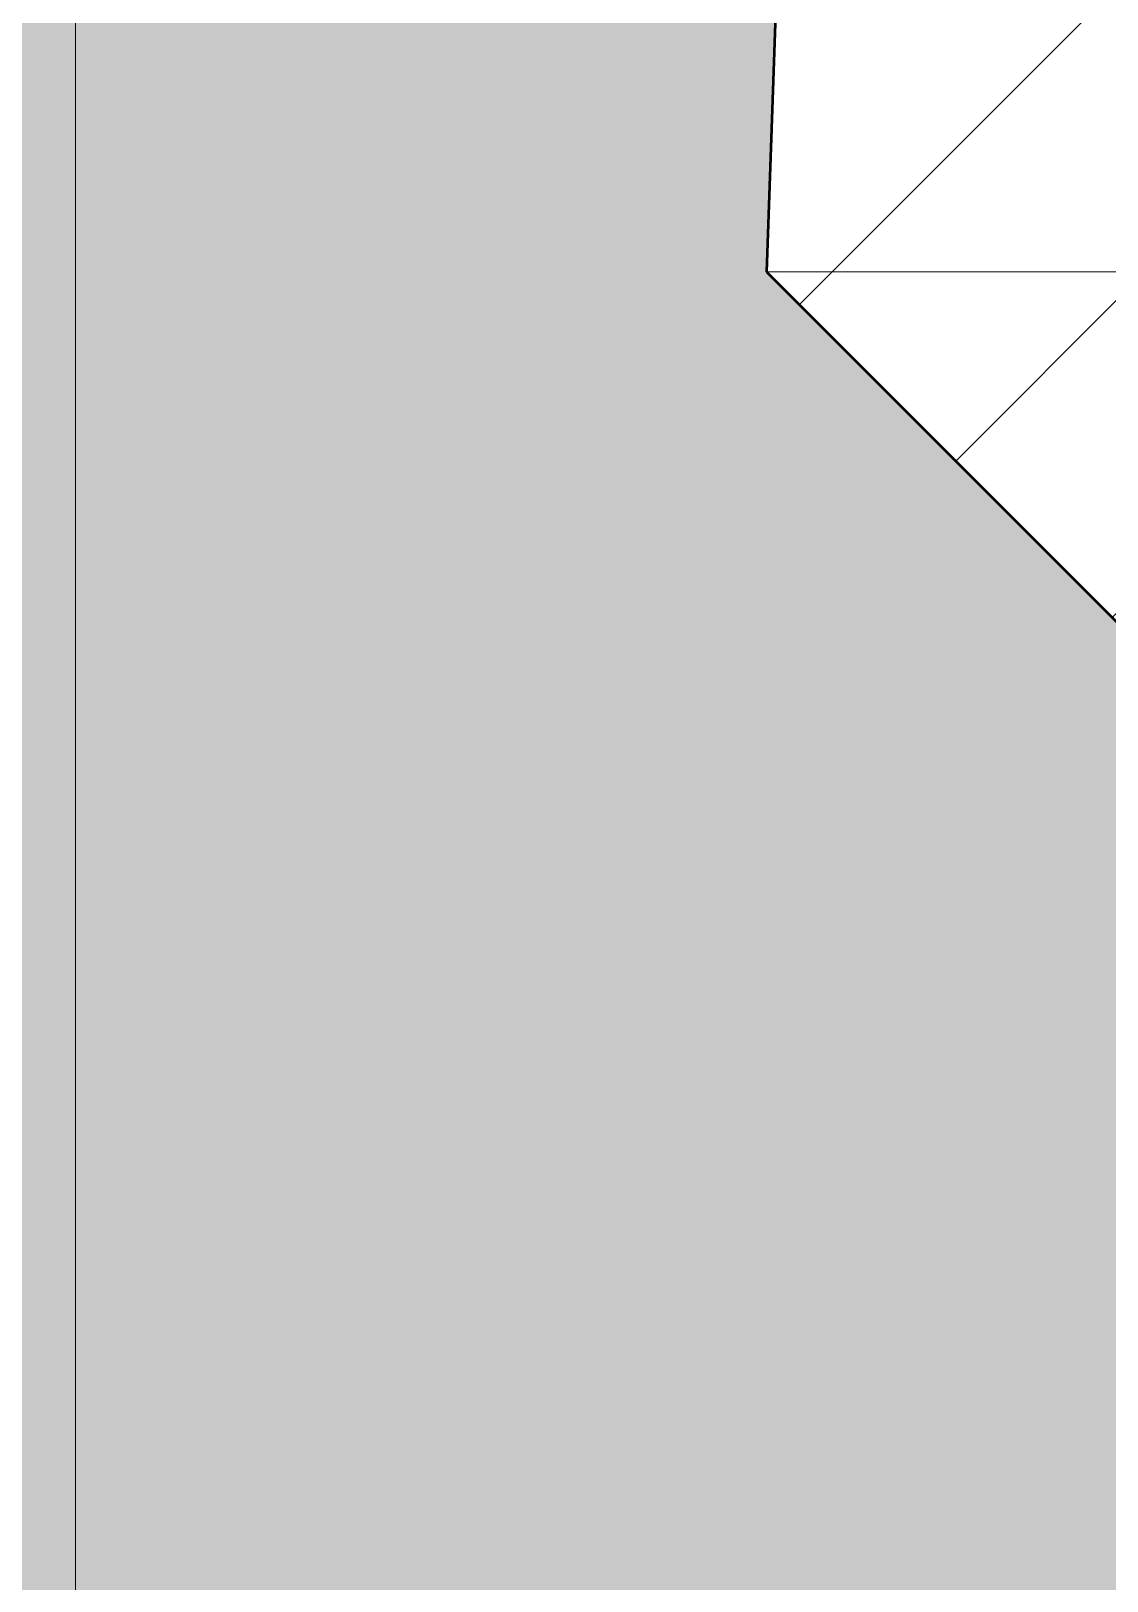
# Model space of a CAD drawing. Header units: inches. Extents: x -4226 to -935, y 9756 to 12395.
# Drawn here: x -3440.96 to -3411.77, y 11216.32 to 11258.36 of the extents above; entities that cross this region are included whole.
import ezdxf

# ---------------------------------------------------------------- set-up
doc = ezdxf.new("R2010")
doc.units = ezdxf.units.IN
doc.header["$MEASUREMENT"] = 0
for name, color, linetype, lineweight in [('A-DETL-GENF-1', 57, 'Continuous', 9), ('A-DETL-MEDM', 33, 'Continuous', 20), ('A-DETL-WIDE', 214, 'Continuous', 50), ('A-FLOR-3', 8, 'Continuous', 5), ('G-ANNO-SYMB', 111, 'Continuous', 9)]:
    doc.layers.add(name, color=color, linetype=linetype, lineweight=lineweight)

msp = doc.modelspace()

# ---------------------------------------------------------------- hatches: boundary and pattern name
at = {"layer": 'A-DETL-GENF-1'}
h = msp.add_hatch(dxfattribs=at)
h.set_pattern_fill('FP_43', color=256, style=0, pattern_type=2)
h.set_pattern_definition([(45, (0, 0), (-4.2426407, 4.2426407), [])])
h.paths.add_polyline_path([(-3400.424, 10342.7), (-3407.674, 10452.039), (-3407.708, 10351.339), (-3499.174, 10351.339), (-3407.433, 10343.313)], flags=0)
h.paths.add_polyline_path([(-3535.695, 10351.339), (-3503.14, 10351.339), (-3503.14, 10351.497), (-3851.115, 10365.339), (-3851.115, 10351.339), (-3602.402, 10351.339)], flags=0)
h.paths.add_polyline_path([(-3407.674, 10465.239), (-3407.674, 10841.78), (-3411.033, 10841.78), (-3411.033, 10856.923), (-3421.003, 10846.952), (-3407.841, 10470.039)], flags=0)
h.paths.add_polyline_path([(-3411.033, 11241.856), (-3411.033, 11256.998), (-3407.674, 11256.998), (-3407.674, 11633.539), (-3421.003, 11251.827), (-3414.183, 11245.006)], flags=0)
h.paths.add_polyline_path([(-3479.824, 11422.489), (-3439.238, 11490.989), (-3479.824, 11559.489), (-3479.824, 11423.439)], flags=0)
h.paths.add_polyline_path([(-3407.674, 11646.739), (-3400.424, 11756.079), (-3499.174, 11747.439), (-3407.674, 11747.439), (-3407.674, 11649.173)], flags=0)
h.paths.add_polyline_path([(-3851.115, 11733.439), (-3503.14, 11747.282), (-3503.14, 11747.439), (-3851.115, 11747.439), (-3851.115, 11737.892)], flags=0)
at = {"layer": 'A-FLOR-3'}
h = msp.add_hatch(color=256, dxfattribs=at)
h.paths.add_polyline_path([(-3419.282, 10351.339), (-3419.282, 10379.539), (-3407.674, 10379.539), (-3407.674, 10465.239), (-3421.003, 10846.952), (-3411.033, 10856.923), (-3411.033, 11241.856), (-3421.003, 11251.827), (-3407.674, 11633.539), (-3407.674, 11646.739), (-3408.674, 11646.739), (-3408.674, 11668.051), (-3407.674, 11667.051), (-3407.674, 11719.239), (-3419.282, 11719.239), (-3419.282, 11747.439), (-3499.174, 11747.439), (-3499.174, 11687.614), (-3481.174, 11687.614), (-3481.174, 11560.564), (-3476.949, 11560.564), (-3476.949, 11554.637), (-3439.238, 11490.989), (-3476.949, 11427.342), (-3476.949, 11423.439), (-3479.261, 11423.439), (-3479.824, 11422.489), (-3479.824, 11423.439), (-3481.174, 11423.439), (-3481.174, 11024.227), (-3499.174, 11024.227), (-3499.174, 10965.439), (-3481.174, 10965.439), (-3481.174, 10710.939), (-3499.174, 10710.939), (-3499.174, 10652.152), (-3481.174, 10652.152), (-3481.174, 10410.689), (-3499.174, 10410.689), (-3499.174, 10351.339), (-3420.436, 10351.339)], flags=0)
h.paths.add_polyline_path([(-3595.699, 11432.314), (-3595.699, 11551.689), (-3742.845, 11551.689), (-3720.746, 11530.477), (-3799.519, 11432.314), (-3602.729, 11432.314)], flags=0)
h.paths.add_polyline_path([(-3611.776, 11462.596), (-3643.769, 11462.596), (-3643.769, 11494.596), (-3611.774, 11494.596), (-3611.774, 11492.346), (-3610.242, 11492.346), (-3610.242, 11464.846), (-3611.774, 11464.846), (-3611.774, 11462.596)], flags=0)
h.paths.add_polyline_path([(-3639.768, 11466.596), (-3633.264, 11466.596), (-3633.264, 11490.596), (-3639.768, 11490.596), (-3639.768, 11466.598)], flags=0)
h.paths.add_polyline_path([(-3482.349, 11560.564), (-3485.957, 11587.811), (-3485.762, 11560.564), (-3485.699, 11560.564)], flags=0)

# ---------------------------------------------------------------- linework, layer by layer
at = {"layer": 'A-DETL-MEDM'}
msp.add_line((-3421.003, 11251.827), (-3407.674, 11251.827), dxfattribs=at)
at = {"layer": 'A-DETL-WIDE'}
for p, q in [((-3407.674, 11633.539), (-3421.003, 11251.827)), ((-3421.003, 11251.827), (-3407.674, 11238.497))]:
    msp.add_line(p, q, dxfattribs=at)
at = {"layer": 'G-ANNO-SYMB'}
msp.add_line((-3439.749, 11176.61), (-3439.749, 11478.596), dxfattribs=at)

doc.saveas('drawing.dxf')
